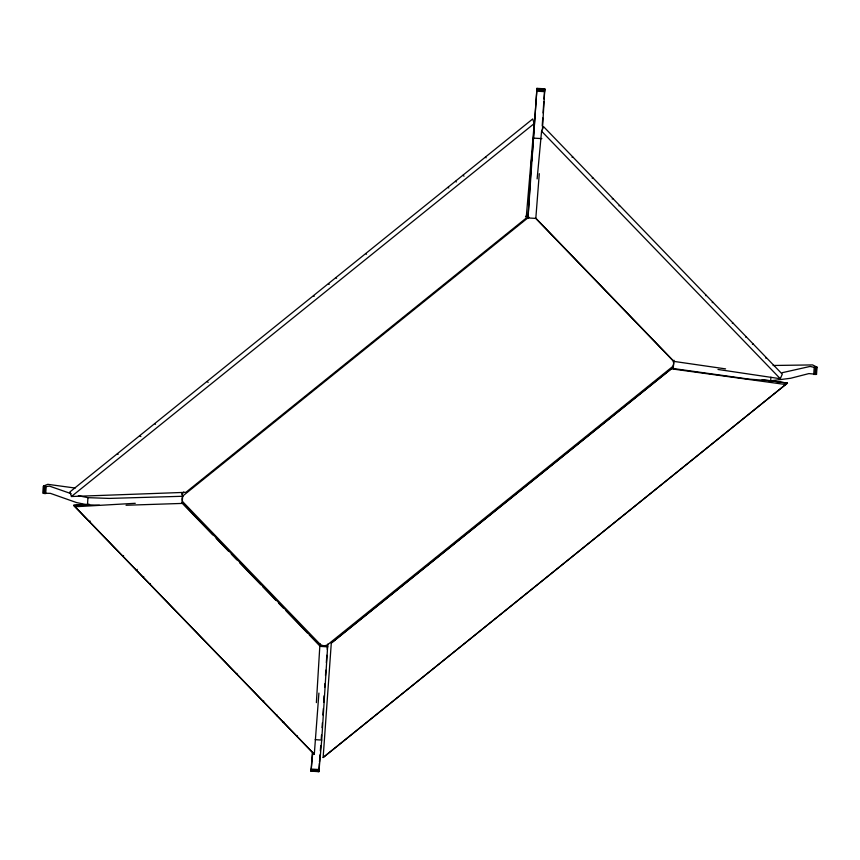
<?xml version="1.0" encoding="UTF-8"?>
<svg xmlns="http://www.w3.org/2000/svg" width="860" height="860" viewBox="0 0 860 860"><rect width="100%" height="100%" fill="white"/><g stroke="black" fill="none" stroke-linecap="round" stroke-linejoin="round"><path stroke-width="1.29" d="M539.284 173.688L535.812 218.408L527.997 217.946L531.512 159.573M531.781 158.734L531.749 156.294M327.8 644.043L321.715 740.062L318.899 771.646L311.073 771.183L312.298 753.113M318.899 771.646L319.372 763.282M527.997 217.946L536.962 88.354L544.788 88.817L542.423 129.731M311.073 771.183L312.664 753.639M324.026 695.869L323.779 702.147M319.974 643.581L316.383 702.62M99.481 505.239L87.473 504.82L76.701 502.627L50.417 493.361L43 493.21L43.473 486.05L47.773 484.32L75.185 488.05M43.43 493.479L43.473 486.05M44.397 493.672L44.87 486.523L43.903 486.319M45.698 493.715L46.171 486.566L49.482 486.115L71.047 493.64M87.473 504.82L87.946 497.66L78.378 495.725M126.044 505.25L182.159 503.423L182.632 496.274L181.729 492.587M323.349 708.565L322.919 715.004M326.832 655.266L326.338 662.662M327.23 649.279L327.52 644.892M543.079 112.961L543.821 101.555M543.982 99.018L544.788 88.817M773.075 365.489L812.582 364.919L817 367.145L816.527 374.304L808.884 373.595L790.62 378.271L770.678 380.797L748.705 379.088L673.208 368.521L673.971 360.243M770.678 380.797L770.915 377.217M813.743 374.498L814.216 367.349L810.088 366.435L782.245 372.692M815.076 374.605L815.549 367.457L817 367.145M816.086 374.519L816.559 367.37M325.488 675.476L325.843 670.198M324.94 683.668L324.671 687.301M542.219 125.893L542.746 118.013M322.059 727.657L322.392 722.819M762.186 379.625L787.448 383.087L323.145 757.509L331.293 643.065L673.079 367.392L331.293 643.065M88.634 504.401L73.627 505.325L314.298 754.274L318.91 693.096M321.231 738.976L321.522 735.085M320.318 750.898L320.726 745.555M319.469 762.046L320.027 754.79M531.803 158.649L531.964 156.799L531.803 160.96L536.962 88.354M534.221 123.56L526.18 218.118L185.921 492.329L71.444 496.51L69.95 491.898L532.727 118.949L534.221 123.56L71.444 496.51M537.135 178.891L541.574 131.182L543.552 126.614L782.278 374.154L780.299 378.722L718.003 369.467M673.208 368.521L673.498 367.392M89.462 521.654L90.106 521.02M122.958 556.388L123.593 555.743M136.342 570.266L137.267 569.352M143.04 577.211L143.717 576.533M149.726 584.144L150.285 583.585M236.339 673.95L236.898 673.401M263.106 701.717L263.751 701.083M276.512 715.617L277.07 715.068M283.198 722.55L283.832 721.916M296.603 736.439L297.248 735.805M323.145 757.509L787.448 383.087L768.775 380.529M525.503 216.623L528.029 214.613M572.072 157.294L572.706 156.907M592.153 178.138L592.798 177.74M612.202 198.982L612.879 198.563M619.007 205.841L619.566 205.497M705.619 295.657L706.178 295.313M712.188 302.666L712.875 302.247M732.312 323.467L732.957 323.07M745.803 337.313L746.362 336.969M752.414 344.29L753.038 343.903M765.798 358.19L766.443 357.803M89.547 504.401L73.627 505.325L314.298 754.274M75.583 506.733L135.278 503.293M182.632 496.274L109.284 498.413L87.946 497.66M44.87 486.523L46.171 486.566M536.941 88.989L544.756 89.451M536.876 90.02L544.692 90.493M536.79 91.181L544.616 91.644M534.049 138.148L541.875 138.621M320.017 646.376L327.843 646.849M315.19 739.675L321.715 740.062M311.245 769.076L319.071 769.539M311.159 770.291L318.985 770.754M311.094 771.033L318.92 771.506M814.216 367.349L815.549 367.457M725.593 368.886L673.681 361.361M671.542 368.854L785.922 384.56M485.47 157.24L486.115 157.788M463.035 175.322L464.013 176.15M455.563 181.342L456.294 181.965M448.092 187.362L448.769 187.942M365.855 253.635L366.521 254.216M335.959 277.726L336.583 278.264M328.477 283.757L329.197 284.37M313.524 295.808L314.19 296.377M207.152 381.539L208.152 382.377M154.832 423.7L155.499 424.281M139.89 435.74L140.868 436.579M117.444 453.822L118.099 454.381M815.979 373.81L816.527 374.304M535.479 218.128L672.326 359.985A5.966 5.461 0.3 0 1 673.391 361.877A5.998 5.493 0.3 0 1 672.326 366.812L328.133 644.301A5.977 5.461 0.3 0 1 326.101 645.387A6.02 5.504 0.3 0 1 322.737 645.516A5.977 5.461 0.3 0 1 319.791 643.925L182.997 502.014A5.998 5.482 0.3 0 1 182.159 497.983A5.966 5.461 0.3 0 1 183.75 495.209L528.008 217.784A5.988 5.482 0.3 0 1 529.029 217.247M541.574 131.182L780.299 378.722M535.533 217.913L673.745 361.232M182.245 502.627L320.458 645.946M181.825 502.799L212.785 534.909M216.15 538.392L228.534 551.228M231.308 554.12L236.876 559.892M239.585 562.698L260.902 584.8M262.569 586.531L275.834 600.291M278.618 603.172L283.262 607.988M286.014 610.837L307.375 632.992M309.235 634.916L319.49 645.548M83.055 505.465L82.409 504.454M181.879 502.272L182.159 503.423M182.169 494.812A5.966 5.461 0.3 0 1 183.76 492.038"/></g></svg>
